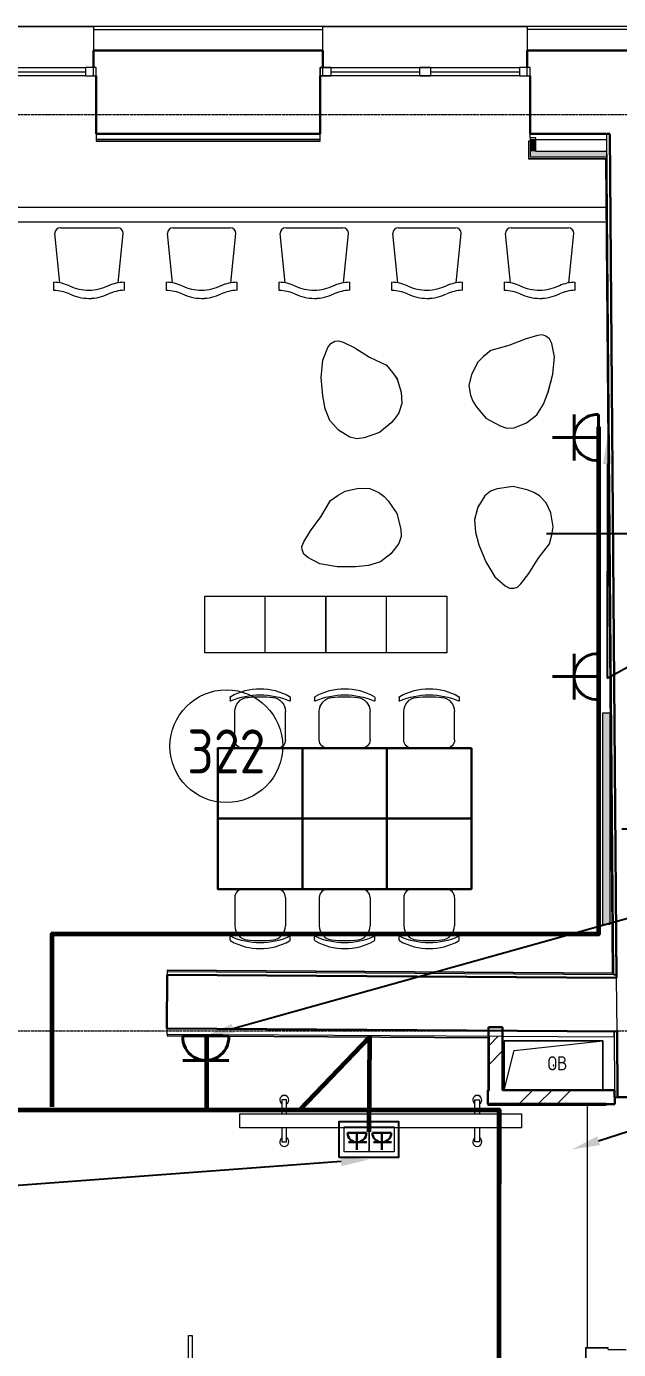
# Model space of a CAD drawing. Header units: millimetres. Extents: x -32 to 417638015, y -35 to 175284279.
# Drawn here: x 1087516 to 1091719, y 86053 to 95438 of the extents above; entities that cross this region are included whole.
import ezdxf
from ezdxf import colors
from ezdxf.entities.mleader import LeaderData, LeaderLine
from ezdxf.math import Vec2, Vec3

# ---------------------------------------------------------------- set-up
doc = ezdxf.new("R2010")
doc.units = ezdxf.units.MM
doc.linetypes.add('ADSK_Линия сетки', pattern=[25, 20, -2.5, 0, -2.5])
for name, color, linetype, lineweight in [('_ Окна', 7, 'Continuous', 9), ('_ЭМ_В полу', 26, 'Кабель в трубе', 60), ('_ЭМ_гофра', 5, 'Continuous', 60), ('_ЭМ_ТХобщее_слой', 7, 'Continuous', 30), ('Аннотация', 7, 'Continuous', 18), ('Обобщенные модели', 7, 'Continuous', 18), ('Окна', 7, 'Continuous', 9), ('Оси', 253, 'Continuous', 9), ('Перекрытие', 7, 'Continuous', 18), ('Стены внутренние', 7, 'Continuous', 18), ('Стены наружные', 7, 'Continuous', 18), ('Стены несущие', 7, 'Continuous', 30), ('Стены отделка', 7, 'Continuous', 30), ('Стены штриховка', 7, 'Continuous', 9), ('ТХ', 5, 'Continuous', 0), ('ШТРИХОВКА', 252, 'Continuous', 15), ('Электро', 250, 'Continuous', 25), ('ЭМ', 5, 'Continuous', 40), ('ЭОМ_Кабель для СУП', 150, 'Continuous', 9)]:
    doc.layers.add(name, color=color, linetype=linetype, lineweight=lineweight)
for name, color, linetype in [('_ЭМ_Надписи', 7, 'Continuous'), ('ВНУТРЯНКА', 1, 'Continuous'), ('ЭОМ_Лотки рабочие', 5, 'Continuous')]:
    doc.layers.add(name, color=color, linetype=linetype)
doc.layers.add('PDF _ЭОМ _розетки', color=7, linetype='Continuous', true_color=0xeb0000)
doc.layers.add('Линии', color=7, linetype='Continuous', lineweight=9, true_color=0x00a600)
doc.styles.add('GOST Common', font='GOST_Common.ttf', dxfattribs={"width": 0.9, "height": 350})
doc.styles.add('GOST Common_4', font='GOST_Common.ttf', dxfattribs={"width": 0.9, "height": 200})
doc.styles.add('ЭОМ', font='isocpeur.ttf', dxfattribs={"width": 0.85, "height": 250})
doc.linetypes.add('Кабель в трубе', pattern='A,8,[133,ltypeshp.shx,S=1,R=0,X=10,Y=1.3],-3,[130,ltypeshp.shx,S=1.5,R=-45,X=-1.5,Y=0],8', length=19)
pattern_1 = [(45, (507.34, 158.9), (-381.661, 381.661), []), (45, (642.3, 158.9), (0, 763.3218), []), (45, (372.4, 158.9), (0, 763.3218), [])]

# ---------------------------------------------------------------- blocks, each defined once
blk = doc.blocks.new('Стул ученич штабелир №5-7')
at = {"color": 0, "linetype": 'ByBlock', "lineweight": -2}
for p, q in [((-120.1, 0), (120.1, 0)), ((-120.1, 0), (120.1, 0)), ((-179.9, -60), (-179.9, -260.3)), ((-179.9, -60), (-179.9, -260.3)), ((180.1, -60), (180.1, -260.3)), ((180.1, -60), (180.1, -260.3)), ((-213.4, -359), (-213.4, -337.3)), ((-213.4, -359), (-213.4, -337.3)), ((213.6, -359), (213.6, -337.3)), ((213.6, -359), (213.6, -337.3))]:
    blk.add_line(p, q, dxfattribs=at)
for centre, radius, start, end in [((-119.9, -60), 60, 90, 180), ((-119.9, -60), 60, 90, 180), ((120.1, -60), 60, 0, 90), ((120.1, -60), 60, 0, 90), ((-79.9, -260.3), 100, 180, 264.25844), ((-79.9, -260.3), 100, 180, 264.25844), ((80.1, -260.3), 100, 275.74156, 0), ((80.1, -260.3), 100, 275.74156, 0), ((-210.4, -337.3), 3, 63.89783, 180), ((-210.4, -337.3), 3, 63.89783, 180), ((-203.4, -359), 10, 180, 238.06825), ((-203.4, -359), 10, 180, 238.06825), ((0.1, 142.3), 520.8, 246.31951, 293.68049), ((0.1, 142.3), 520.8, 246.31951, 293.68049), ((0.1, 9), 430.5, 240.99166, 299.00834), ((0.1, 9), 430.5, 240.99166, 299.00834), ((0.1, 435.5), 800.4, 263.24698, 276.75302), ((0.1, 435.5), 800.4, 263.24698, 276.75302), ((203.6, -359), 10, 301.93175, 0), ((203.6, -359), 10, 301.93175, 0), ((210.6, -337.3), 3, 0, 116.10217), ((210.6, -337.3), 3, 0, 116.10217)]:
    blk.add_arc(centre, radius, start, end, dxfattribs=at)
blk = doc.blocks.new('ТХ 3 этаж')
at = {"layer": 'ТХ', "lineweight": 0}
h = blk.add_hatch(color=8, dxfattribs=at)
h.dxf.hatch_style = 1
h.paths.add_polyline_path([(62287.9, 38841.2), (62337.9, 38841.2), (62337.9, 37341.2), (62287.9, 37341.2)])
at = {"color": 8}
for points in [[(60154.7, 38590.9), (59554.7, 38590.9), (59554.7, 38090.9), (60154.7, 38090.9)], [(60754.7, 38590.9), (60154.7, 38590.9), (60154.7, 38090.9), (60754.7, 38090.9)], [(61354.7, 38590.9), (60754.7, 38590.9), (60754.7, 38090.9), (61354.7, 38090.9)], [(60154.7, 37590.9), (59554.7, 37590.9), (59554.7, 38090.9), (60154.7, 38090.9)], [(60754.7, 37590.9), (60154.7, 37590.9), (60154.7, 38090.9), (60754.7, 38090.9)], [(61354.7, 37590.9), (60754.7, 37590.9), (60754.7, 38090.9), (61354.7, 38090.9)]]:
    blk.add_lwpolyline(points, close=True, dxfattribs=at)
at = {"layer": 'ТХ', "color": 8}
for p, q in [((62309.7, 42322.2), (57010.7, 42322.2)), ((58432.6, 41891.3), (58397.1, 42242.6)), ((58436.6, 42282.2), (58842.7, 42282.2)), ((58846.7, 41891.3), (58882.3, 42242.6)), ((59232.6, 41891.3), (59197.1, 42242.6)), ((59236.6, 42282.2), (59642.7, 42282.2)), ((59646.7, 41891.3), (59682.3, 42242.6)), ((60032.6, 41891.3), (59997.1, 42242.6)), ((60036.6, 42282.2), (60442.7, 42282.2)), ((60446.7, 41891.3), (60482.3, 42242.6)), ((60832.6, 41891.3), (60797.1, 42242.6)), ((60836.6, 42282.2), (61242.7, 42282.2)), ((61246.7, 41891.3), (61282.3, 42242.6)), ((61632.6, 41891.3), (61597.1, 42242.6)), ((61636.6, 42282.2), (62042.7, 42282.2)), ((62046.7, 41891.3), (62082.3, 42242.6)), ((58390.2, 41837.7), (58390.2, 41895.3)), ((58889.4, 41895.8), (58889.4, 41838)), ((59190.2, 41837.7), (59190.2, 41895.3)), ((59689.4, 41895.8), (59689.4, 41838)), ((59990.2, 41837.7), (59990.2, 41895.3)), ((60489.4, 41895.8), (60489.4, 41838)), ((60790.2, 41837.7), (60790.2, 41895.3)), ((61289.4, 41895.8), (61289.4, 41838)), ((61590.2, 41837.7), (61590.2, 41895.3)), ((62089.4, 41895.8), (62089.4, 41838)), ((59891, 39268.1), (59891, 39668.1)), ((60751, 39268.1), (60751, 39668.1))]:
    blk.add_line(p, q, dxfattribs=at)
at = {"layer": 'ТХ', "color": 8, "lineweight": 0}
for points in [[(61899.4, 41117.3), (61933.3, 41243.7), (61944.6, 41366.8), (61925.1, 41462.3), (61908.8, 41494.7), (61882.9, 41514.1), (61858.6, 41522.2), (61824.6, 41517.3), (61735.5, 41493), (61620.6, 41447.5), (61492.7, 41411.8), (61440.9, 41369.6), (61400.4, 41329.1), (61355.1, 41241.6), (61337.4, 41163.9), (61347.1, 41095.9), (61365, 41052.1), (61387.7, 41014.9), (61457.4, 40932.4), (61557.8, 40877.4), (61606.4, 40861.2), (61658.3, 40862.9), (61745.7, 40898.6), (61818.5, 40955.3), (61865.5, 41031.5)], [(60299, 41089.3), (60288, 41219.7), (60298.7, 41342.8), (60334.8, 41433.4), (60356.5, 41462.4), (60385.4, 41477), (60410.8, 41480.6), (60443.4, 41469.8), (60526.7, 41430.1), (60631.8, 41365), (60751.4, 41307.2), (60794.9, 41256.6), (60827.6, 41209.5), (60856.7, 41115.4), (60860.4, 41035.8), (60838.8, 40970.5), (60813.5, 40930.7), (60784.6, 40898), (60701.4, 40829.1), (60592.8, 40792.7), (60542.1, 40785.4), (60491.3, 40796.2), (60411.6, 40846.8), (60349.9, 40915.6), (60317.2, 40998.8)], [(60531.9, 39877.3), (60401.1, 39877.6), (60279.3, 39898.8), (60192.2, 39942.6), (60165.1, 39966.7), (60153.2, 39996.8), (60151.7, 40022.3), (60165.3, 40053.9), (60212, 40133.5), (60285.9, 40232.6), (60353.8, 40346.8), (60408, 40385.8), (60457.6, 40414.3), (60553.9, 40435.2), (60633.6, 40432.1), (60696.7, 40404.9), (60734.3, 40376.3), (60764.3, 40344.6), (60825.8, 40255.8), (60852.7, 40144.5), (60855.6, 40093.3), (60840.5, 40043.7), (60783.2, 39968.6), (60709.4, 39913.1), (60623.7, 39887.7)], [(61407.6, 40033.5), (61455.9, 39911.9), (61520.5, 39806.5), (61593.2, 39741.6), (61625.6, 39725.3), (61657.9, 39725.2), (61682.3, 39733.3), (61706.6, 39757.5), (61763.4, 39830.3), (61828.5, 39935.4), (61909.7, 40040.5), (61926, 40105.3), (61934.2, 40161.9), (61918.2, 40259.2), (61886, 40332.1), (61837.5, 40380.8), (61797.1, 40405.2), (61756.6, 40421.5), (61651.4, 40446), (61538, 40430), (61489.4, 40414), (61448.8, 40381.7), (61400.1, 40300.8), (61375.6, 40211.7), (61383.5, 40122.7)]]:
    blk.add_lwpolyline(points, close=True, dxfattribs=at)
at = {"layer": 'ТХ', "color": 8}
for points in [[(60321, 39268.1), (59461, 39268.1), (59461, 39668.1), (60321, 39668.1)], [(61181, 39268.1), (60321, 39268.1), (60321, 39668.1), (61181, 39668.1)], [(61711.3, 35897.1), (59711.3, 35897.1), (59711.3, 35997.1), (61711.3, 35997.1)], [(59372.2, 34424.9), (59372.2, 33624.9), (59347.2, 33624.9), (59347.2, 34424.9)]]:
    blk.add_lwpolyline(points, close=True, dxfattribs=at)
at = {"layer": 'ТХ', "color": 8, "lineweight": 0}
blk.add_lwpolyline([(62287.9, 38841.2), (62337.9, 38841.2), (62337.9, 37341.2), (62287.9, 37341.2), (62287.9, 38841.2)], dxfattribs=at)
at = {"layer": 'ТХ', "color": 8, "linetype": 'Continuous', "lineweight": 5, "ltscale": 100}
for points in [[(60042.8, 35997.1), (60042.8, 36095.7), (60009.9, 36095.7), (60009.9, 35997.1)], [(61379.8, 35997.1), (61379.8, 36095.7), (61412.6, 36095.7), (61412.6, 35997.1)], [(60009.9, 35897.1), (60009.9, 35798.5), (60042.8, 35798.5), (60042.8, 35897.1)], [(61412.6, 35897.1), (61412.6, 35798.5), (61379.8, 35798.5), (61379.8, 35897.1)]]:
    blk.add_lwpolyline(points, dxfattribs=at)
at = {"layer": 'ТХ', "color": 8}
for centre, radius, start, end in [((58436.6, 42242.6), 39.6, 90, 180), ((58842.7, 42242.6), 39.6, 0, 90), ((59236.6, 42242.6), 39.6, 90, 180), ((59642.7, 42242.6), 39.6, 0, 90), ((60036.6, 42242.6), 39.6, 90, 180), ((60442.7, 42242.6), 39.6, 0, 90), ((60836.6, 42242.6), 39.6, 90, 180), ((61242.7, 42242.6), 39.6, 0, 90), ((61636.6, 42242.6), 39.6, 90, 180), ((62042.7, 42242.6), 39.6, 0, 90), ((58378.9, 41580), 315.5, 67.30393, 87.96026), ((58639.9, 42161.2), 321.8, 244.36129, 269.95428), ((58633.8, 42179.3), 340, 270.98928, 295.27184), ((58900.6, 41580.5), 315.5, 92.03974, 112.69607), ((59178.9, 41580), 315.5, 67.30393, 87.96026), ((59439.9, 42161.2), 321.8, 244.36129, 269.95428), ((59433.8, 42179.3), 340, 270.98928, 295.27184), ((59700.6, 41580.5), 315.5, 92.03974, 112.69607), ((59978.9, 41580), 315.5, 67.30393, 87.96026), ((60239.9, 42161.2), 321.8, 244.36129, 269.95428), ((60233.8, 42179.3), 340, 270.98928, 295.27184), ((60500.6, 41580.5), 315.5, 92.03974, 112.69607), ((60778.9, 41580), 315.5, 67.30393, 87.96026), ((61039.9, 42161.2), 321.8, 244.36129, 269.95428), ((61033.8, 42179.3), 340, 270.98928, 295.27184), ((61300.6, 41580.5), 315.5, 92.03974, 112.69607), ((61578.9, 41580), 315.5, 67.30393, 87.96026), ((61839.9, 42161.2), 321.8, 244.36129, 269.95428), ((61833.8, 42179.3), 340, 270.98928, 295.27184), ((62100.6, 41580.5), 315.5, 92.03974, 112.69607), ((58381.1, 41534), 303.4, 66.75305, 88.2859), ((58639.8, 42103.1), 321.8, 244.36129, 269.95428), ((58639.3, 42104.2), 323, 270.04506, 295.59188), ((58902.2, 41537.9), 301.4, 92.3795, 114.13839), ((59181.1, 41534), 303.4, 66.75305, 88.2859), ((59439.8, 42103.1), 321.8, 244.36129, 269.95428), ((59439.3, 42104.2), 323, 270.04506, 295.59188), ((59702.2, 41537.9), 301.4, 92.3795, 114.13839), ((59981.1, 41534), 303.4, 66.75305, 88.2859), ((60239.8, 42103.1), 321.8, 244.36129, 269.95428), ((60239.3, 42104.2), 323, 270.04506, 295.59188), ((60502.2, 41537.9), 301.4, 92.3795, 114.13839), ((60781.1, 41534), 303.4, 66.75305, 88.2859), ((61039.8, 42103.1), 321.8, 244.36129, 269.95428), ((61039.3, 42104.2), 323, 270.04506, 295.59188), ((61302.2, 41537.9), 301.4, 92.3795, 114.13839), ((61581.1, 41534), 303.4, 66.75305, 88.2859), ((61839.8, 42103.1), 321.8, 244.36129, 269.95428), ((61839.3, 42104.2), 323, 270.04506, 295.59188), ((62102.2, 41537.9), 301.4, 92.3795, 114.13839), ((60026.3, 36095.7), 32, 300.96376, 239.03624), ((61396.2, 36095.7), 32, 300.96376, 239.03624), ((60026.3, 35798.5), 32, 120.96376, 59.03624), ((61396.2, 35798.5), 32, 120.96376, 59.03624)]:
    blk.add_arc(centre, radius, start, end, dxfattribs=at)
at = {"layer": 'ТХ', "color": 8, "lineweight": 0, "xscale": -1, "rotation": 180}
for p in [(59854.7, 38590.9), (60454.7, 38590.9), (61054.7, 38590.9)]:
    blk.add_blockref('Стул ученич штабелир №5-7', p, dxfattribs=at)
at = {"layer": 'ТХ', "color": 8, "lineweight": 0}
for p in [(59854.7, 37590.9), (60454.7, 37590.9), (61054.7, 37590.9)]:
    blk.add_blockref('Стул ученич штабелир №5-7', p, dxfattribs=at)
blk = doc.blocks.new('План 3 этажа')
at = {"layer": 'Стены внутренние'}
for points in [[(54760.081, 42942.707), (54800.081, 42942.707), (54800.081, 43027.707), (54761.081, 43027.707), (54760.081, 43015.707)], [(54760.081, 42902.707), (55305.648, 42902.707), (55305.515, 42942.707), (54760.081, 42942.707)]]:
    blk.add_hatch(color=8, dxfattribs=at).paths.add_polyline_path(points)
at = {"layer": 'Стены внутренние', "lineweight": 9}
h = blk.add_hatch(dxfattribs=at)
h.set_pattern_fill('FP_1', color=8, style=0, pattern_type=2)
h.set_pattern_definition(pattern_1)
h.paths.add_polyline_path([(54489.608, 36283.902), (54565.237, 36283.902), (54565.237, 36665.956), (54465.237, 36666.58), (54466.18, 36660.701), (54471.237, 36283.902)])
h = blk.add_hatch(dxfattribs=at)
h.set_pattern_fill('FP_1', color=8, style=0, pattern_type=2)
h.set_pattern_definition(pattern_1)
h.paths.add_polyline_path([(55178.919, 36183.902), (55361.444, 36183.902), (55360.635, 36283.902), (54459.237, 36283.902), (54459.237, 36183.902), (55165.237, 36183.902)])
at = {"layer": '_ Окна', "color": 8}
for p, q in [((50973.081, 43507.707), (51604.081, 43507.707)), ((51660.081, 43477.707), (51660.081, 43537.707)), ((53290.081, 43477.707), (53290.081, 43537.707)), ((53346.081, 43507.707), (53977.081, 43507.707)), ((54053.081, 43507.707), (54684.081, 43507.707)), ((54740.081, 43477.707), (54740.081, 43537.707))]:
    blk.add_line(p, q, dxfattribs=at)
at = {"layer": '_ Окна', "color": 8, "lineweight": 18}
for p, q in [((51604.081, 43537.707), (51604.081, 43477.707)), ((51680.081, 43537.707), (51604.081, 43537.707)), ((51604.081, 43477.707), (51680.081, 43477.707)), ((51680.081, 43477.707), (51680.081, 43537.707)), ((53270.081, 43477.707), (53270.081, 43537.707)), ((53270.081, 43537.707), (53346.081, 43537.707)), ((53346.081, 43477.707), (53270.081, 43477.707)), ((53346.081, 43537.707), (53346.081, 43477.707)), ((53977.081, 43477.707), (53977.081, 43537.707)), ((53977.081, 43537.707), (54053.081, 43537.707)), ((54053.081, 43477.707), (53977.081, 43477.707)), ((54053.081, 43537.707), (54053.081, 43477.707)), ((54684.081, 43537.707), (54684.081, 43477.707)), ((54760.081, 43537.707), (54684.081, 43537.707)), ((54684.081, 43477.707), (54760.081, 43477.707)), ((54760.081, 43477.707), (54760.081, 43537.707))]:
    blk.add_line(p, q, dxfattribs=at)
at = {"layer": 'Линии', "color": 8}
blk.add_circle((52603.883, 38723.211), 400, dxfattribs=at)
at = {"layer": 'Обобщенные модели', "color": 8}
for p, q in [((54576.908, 36283.902), (54576.908, 36633.902)), ((54576.908, 36633.902), (55276.908, 36633.902)), ((55276.908, 36633.902), (54576.908, 36633.902)), ((54576.908, 36633.902), (54576.908, 36283.902)), ((54646.908, 36563.902), (55276.908, 36633.902)), ((55276.908, 36633.902), (55276.908, 36283.902)), ((55276.908, 36283.902), (55276.908, 36633.902)), ((54576.908, 36283.902), (54646.908, 36563.902))]:
    blk.add_line(p, q, dxfattribs=at)
for start, end in [(0, 180), (180, 0), (60, 165), (195, 270), (300, 0)]:
    blk.add_arc((54926.908, 36458.902), 2.5, start, end, dxfattribs=at)
at = {"layer": 'Окна', "color": 8}
for p, q in [((50973.081, 43537.707), (51604.081, 43537.707)), ((51604.081, 43477.707), (50973.081, 43477.707)), ((51680.081, 43537.707), (51604.081, 43537.707)), ((51604.081, 43477.707), (51680.081, 43477.707)), ((51680.081, 43477.707), (51680.081, 43537.707)), ((53270.081, 43537.707), (53270.081, 43477.707)), ((53346.081, 43537.707), (53270.081, 43537.707)), ((53270.081, 43477.707), (53346.081, 43477.707)), ((53346.081, 43537.707), (53977.081, 43537.707)), ((53977.081, 43477.707), (53346.081, 43477.707)), ((54053.081, 43537.707), (53977.081, 43537.707)), ((53977.081, 43477.707), (54053.081, 43477.707)), ((54053.081, 43537.707), (54684.081, 43537.707)), ((54684.081, 43477.707), (54053.081, 43477.707)), ((54760.081, 43537.707), (54684.081, 43537.707)), ((54684.081, 43477.707), (54760.081, 43477.707)), ((54760.081, 43477.707), (54760.081, 43537.707))]:
    blk.add_line(p, q, dxfattribs=at)
at = {"layer": 'Оси', "color": 8, "linetype": 'ADSK_Линия сетки'}
for p, q in [((-10051.774, 43203.902), (56512.196, 43203.902)), ((-10051.774, 36703.902), (56512.196, 36703.902))]:
    blk.add_line(p, q, dxfattribs=at)
at = {"layer": 'Перекрытие', "color": 8}
for p, q in [((54760.081, 43037.707), (54760.081, 43067.707)), ((49999.64, 42547.707), (55298.094, 42547.707)), ((55710.372, 36228.696), (55361.082, 36228.696)), ((55165.237, 36177.902), (55165.237, 34455.144)), ((55315.514, 34443.937), (55443.157, 34443.937))]:
    blk.add_line(p, q, dxfattribs=at)
at = {"layer": 'Стены наружные', "color": 8}
for p, q in [((50210.922, 43828.707), (51660.924, 43828.707)), ((51660.924, 43828.707), (51660.924, 43827.707)), ((53290.009, 43828.707), (53290.009, 43827.707)), ((53290.009, 43828.707), (54739.605, 43828.707)), ((54739.605, 43828.707), (54739.605, 43827.707)), ((51660.081, 43827.707), (50210.081, 43827.707)), ((54740.081, 43827.707), (53290.081, 43827.707))]:
    blk.add_line(p, q, dxfattribs=at)
at = {"layer": 'Стены несущие', "color": 8}
for p, q in [((51660.081, 43657.707), (53290.081, 43657.707)), ((51660.081, 43657.707), (51660.081, 43537.707)), ((53290.081, 43537.707), (53290.081, 43657.707)), ((55831.015, 43657.707), (54740.081, 43657.707)), ((54740.081, 43657.707), (54740.081, 43537.707)), ((51680.081, 43477.707), (51680.081, 43067.707)), ((53270.081, 43067.707), (53270.081, 43477.707)), ((54760.081, 43477.707), (54760.081, 43067.707)), ((53270.081, 43067.707), (51680.081, 43067.707)), ((55325.77, 43067.707), (54760.081, 43067.707)), ((55325.77, 43067.707), (55374.192, 37080.596)), ((52183.908, 37101.771), (52181.385, 36721.78)), ((55374.192, 37080.596), (52183.908, 37101.771)), ((52181.385, 36721.78), (55377.266, 36700.567)), ((54465.237, 36730.957), (54465.237, 36283.902)), ((54565.237, 36730.957), (54465.237, 36730.957)), ((54565.237, 36283.902), (54565.237, 36730.957)), ((55377.266, 36700.567), (55381.044, 36233.493)), ((54459.237, 36283.902), (54471.237, 36283.902)), ((54459.237, 36283.902), (54459.237, 36183.902)), ((55360.635, 36283.902), (54565.237, 36283.902)), ((55361.444, 36183.902), (55360.635, 36283.902)), ((55381.044, 36233.493), (55711.033, 36236.162)), ((54459.237, 36183.902), (55361.444, 36183.902))]:
    blk.add_line(p, q, dxfattribs=at)
at = {"layer": 'Стены отделка', "color": 8, "lineweight": 9}
for p, q in [((53290.081, 43827.707), (51660.081, 43827.707)), ((51660.081, 43827.707), (51660.081, 43657.707)), ((51660.081, 43807.707), (51691.081, 43807.707)), ((53290.081, 43657.707), (53290.081, 43827.707)), ((55999.646, 43827.707), (54740.081, 43827.707)), ((54740.081, 43827.707), (54740.081, 43657.707)), ((54740.081, 43807.707), (54741.081, 43807.707)), ((51660.081, 43657.707), (51660.081, 43657.707)), ((51680.081, 43067.707), (51680.081, 43015.707)), ((51711.081, 43027.707), (51680.081, 43027.707)), ((51680.081, 43015.707), (53270.081, 43015.707)), ((53270.081, 43015.707), (53270.081, 43067.707)), ((54760.081, 43015.707), (54748.081, 43015.707)), ((54748.081, 43015.707), (54748.081, 42892.707)), ((54760.081, 43037.707), (54760.081, 42902.707)), ((54800.081, 43037.707), (54760.081, 43037.707)), ((54760.081, 43027.707), (55305.515, 43027.707)), ((54800.081, 42942.707), (54800.081, 43037.707)), ((55305.515, 43027.707), (55305.515, 43067.707)), ((55325.77, 43067.707), (55305.771, 43067.545)), ((55354.029, 37100.73), (55305.771, 43067.545)), ((55374.024, 37101.477), (55325.77, 43067.707)), ((54750.081, 42890.707), (55295.201, 42890.707)), ((55307.104, 42902.707), (54760.081, 42902.707)), ((55305.648, 42942.707), (54800.081, 42942.707)), ((55295.201, 42890.707), (55341.931, 37112.811)), ((55305.648, 42902.707), (55305.648, 42942.707)), ((52184.12, 37133.771), (52183.908, 37101.771)), ((52183.908, 37101.771), (55374.192, 37080.596)), ((55341.931, 37112.811), (52184.12, 37133.771)), ((55354.024, 37101.315), (55374.024, 37101.477)), ((55374.325, 37100.595), (55354.029, 37100.73)), ((55374.192, 37080.596), (55374.325, 37100.595)), ((52182.544, 36721.772), (52182.279, 36681.773)), ((55357.295, 36700.7), (52182.544, 36721.772)), ((55357.029, 36660.701), (55357.295, 36700.7)), ((55377.266, 36700.567), (55357.267, 36700.405)), ((55357.267, 36700.405), (55360.635, 36283.902)), ((52182.279, 36681.773), (55357.029, 36660.701)), ((52182.824, 36681.769), (52182.745, 36669.77)), ((52182.745, 36669.77), (54459.237, 36654.659)), ((54459.237, 36654.659), (54459.237, 36283.902)), ((54471.237, 36283.902), (54471.237, 36666.58)), ((55361.044, 36233.331), (55381.044, 36233.493)), ((54459.237, 36183.902), (54459.237, 36179.902)), ((54461.237, 36177.902), (55301.491, 36177.902)), ((55301.394, 36189.902), (54471.237, 36189.902)), ((54471.237, 36189.902), (54471.237, 36183.902)), ((55301.491, 36177.902), (55301.394, 36189.902)), ((55153.237, 34453.144), (55153.237, 31938.096)), ((55315.424, 34455.144), (55155.237, 34455.144)), ((55315.521, 34443.144), (55315.424, 34455.144))]:
    blk.add_line(p, q, dxfattribs=at)
at = {"layer": 'Стены штриховка', "color": 8}
for p, q in [((51691.081, 43807.707), (53290.081, 43807.707)), ((55999.808, 43807.707), (54741.081, 43807.707)), ((51680.081, 43017.707), (53270.081, 43017.707)), ((53270.081, 43027.707), (51711.081, 43027.707)), ((54750.081, 43015.707), (54750.081, 42890.707)), ((54748.081, 42892.707), (55297.185, 42892.707)), ((54748.081, 42892.707), (54748.081, 42890.707)), ((54748.081, 42890.707), (54750.081, 42890.707)), ((55297.185, 42892.707), (55343.947, 37110.797)), ((55354.029, 37100.73), (52184.04, 37121.771)), ((55343.947, 37110.797), (52184.107, 37131.771)), ((55377.266, 36700.567), (55374.192, 37080.596)), ((52182.758, 36671.77), (54461.237, 36656.646)), ((54461.237, 36656.646), (54461.237, 36283.902)), ((54459.237, 36179.902), (55301.474, 36179.902)), ((54459.237, 36179.902), (54459.237, 36177.902)), ((54459.237, 36177.902), (54461.237, 36177.902)), ((54461.237, 36183.902), (54461.237, 36177.902)), ((55155.237, 34455.144), (55153.237, 34455.144)), ((55153.237, 34455.144), (55153.237, 34453.144)), ((55315.44, 34453.144), (55153.237, 34453.144)), ((55155.237, 34455.144), (55155.237, 31936.096))]:
    blk.add_line(p, q, dxfattribs=at)
at = {"layer": 'ЭОМ_Лотки рабочие'}
blk.add_blockref('ТХ 3 этаж', (-7010.895, 118.542), dxfattribs=at)
at = {"layer": 'Аннотация', "color": 8, "lineweight": 9, "line_spacing_factor": 1.022766}
for s, insert, char_height, width, attachment_point, style in [('322', (52603.883, 38686.262), 312.5, 520.21112, 5, 'GOST Common'), ('\\pxt3.6,7.2,10.8,14.4,18,21.6,25.2,28.8,32.4,36,39.6,43.2,46.8,50.4,54,57.6,61.2,64.8,68.4,72,75.6,79.2,82.8,86.4,90,93.6,97.2,100.8,104.4,108,111.6,115.2;{ОВ}', (54884.823, 36524.183), 100, 156.348, 1, 'GOST Common_4')]:
    blk.add_mtext(s, dxfattribs=dict(at, insert=insert, char_height=char_height, width=width, attachment_point=attachment_point, style=style))
blk = doc.blocks.new('_ЭМ_ТХ2_3 этаж_нов')
at = {"layer": 'ТХ', "lineweight": 0}
h = blk.add_hatch(color=8, dxfattribs=at)
h.dxf.hatch_style = 1
h.paths.add_polyline_path([(61270.1, 38805.8), (61320.1, 38805.8), (61320.1, 37305.8), (61270.1, 37305.8)])
at = {"color": 8}
for points in [[(59136.9, 38555.5), (58536.9, 38555.5), (58536.9, 38055.5), (59136.9, 38055.5)], [(59736.9, 38555.5), (59136.9, 38555.5), (59136.9, 38055.5), (59736.9, 38055.5)], [(60336.9, 38555.5), (59736.9, 38555.5), (59736.9, 38055.5), (60336.9, 38055.5)], [(59136.9, 37555.5), (58536.9, 37555.5), (58536.9, 38055.5), (59136.9, 38055.5)], [(59736.9, 37555.5), (59136.9, 37555.5), (59136.9, 38055.5), (59736.9, 38055.5)], [(60336.9, 37555.5), (59736.9, 37555.5), (59736.9, 38055.5), (60336.9, 38055.5)]]:
    blk.add_lwpolyline(points, close=True, dxfattribs=at)
at = {"layer": 'ТХ', "color": 8}
for p, q in [((61291.9, 42286.8), (55992.9, 42286.8)), ((57418.8, 42246.8), (57824.9, 42246.8)), ((58218.8, 42246.8), (58624.9, 42246.8)), ((59018.8, 42246.8), (59424.9, 42246.8)), ((59818.8, 42246.8), (60224.9, 42246.8)), ((60618.8, 42246.8), (61024.9, 42246.8)), ((57414.8, 41856), (57379.3, 42207.2)), ((57828.9, 41856), (57864.5, 42207.2)), ((58214.8, 41856), (58179.3, 42207.2)), ((58628.9, 41856), (58664.5, 42207.2)), ((59014.8, 41856), (58979.3, 42207.2)), ((59428.9, 41856), (59464.5, 42207.2)), ((59814.8, 41856), (59779.3, 42207.2)), ((60228.9, 41856), (60264.5, 42207.2)), ((60614.8, 41856), (60579.3, 42207.2)), ((61028.9, 41856), (61064.5, 42207.2)), ((57372.4, 41802.4), (57372.4, 41859.9)), ((57871.6, 41860.4), (57871.6, 41802.7)), ((58172.4, 41802.4), (58172.4, 41859.9)), ((58671.6, 41860.4), (58671.6, 41802.7)), ((58972.4, 41802.4), (58972.4, 41859.9)), ((59471.6, 41860.4), (59471.6, 41802.7)), ((59772.4, 41802.4), (59772.4, 41859.9)), ((60271.6, 41860.4), (60271.6, 41802.7)), ((60572.4, 41802.4), (60572.4, 41859.9)), ((61071.6, 41860.4), (61071.6, 41802.7)), ((58873.2, 39232.7), (58873.2, 39632.7)), ((59733.2, 39232.7), (59733.2, 39632.7))]:
    blk.add_line(p, q, dxfattribs=at)
at = {"layer": 'ТХ', "color": 8, "lineweight": 0}
for points in [[(60881.6, 41082), (60915.5, 41208.3), (60926.8, 41331.4), (60907.3, 41427), (60891, 41459.4), (60865.1, 41478.8), (60840.8, 41486.8), (60806.8, 41482), (60717.7, 41457.6), (60602.8, 41412.2), (60474.9, 41376.4), (60423.1, 41334.3), (60382.6, 41293.8), (60337.3, 41206.3), (60319.6, 41128.5), (60329.3, 41060.5), (60347.2, 41016.8), (60369.9, 40979.5), (60439.6, 40897), (60540, 40842), (60588.6, 40825.8), (60640.5, 40827.5), (60727.9, 40863.2), (60800.7, 40919.9), (60847.7, 40996.1)], [(59281.2, 41054), (59270.2, 41184.3), (59280.9, 41307.5), (59317, 41398.1), (59338.6, 41427.1), (59367.6, 41441.6), (59392.9, 41445.2), (59425.6, 41434.4), (59508.9, 41394.7), (59614, 41329.7), (59733.6, 41271.9), (59777.1, 41221.2), (59809.8, 41174.2), (59838.9, 41080.1), (59842.6, 41000.4), (59821, 40935.2), (59795.7, 40895.3), (59766.8, 40862.7), (59683.5, 40793.7), (59574.9, 40757.4), (59524.3, 40750.1), (59473.5, 40760.9), (59393.8, 40811.5), (59332.1, 40880.2), (59299.4, 40963.4)], [(59514.1, 39842), (59383.3, 39842.2), (59261.5, 39863.4), (59174.4, 39907.2), (59147.3, 39931.3), (59135.4, 39961.4), (59133.9, 39987), (59147.5, 40018.5), (59194.2, 40098.2), (59268.1, 40197.3), (59336, 40311.5), (59390.2, 40350.5), (59439.8, 40378.9), (59536.1, 40399.8), (59615.8, 40396.7), (59678.9, 40369.5), (59716.5, 40340.9), (59746.5, 40309.3), (59808, 40220.4), (59834.9, 40109.1), (59837.8, 40058), (59822.7, 40008.4), (59765.4, 39933.3), (59691.6, 39877.8), (59605.9, 39852.3)], [(60389.8, 39998.2), (60438.1, 39876.6), (60502.6, 39771.2), (60575.4, 39706.2), (60607.7, 39690), (60640.1, 39689.9), (60664.5, 39697.9), (60688.8, 39722.2), (60745.6, 39794.9), (60810.7, 39900.1), (60891.9, 40005.2), (60908.2, 40069.9), (60916.4, 40126.6), (60900.4, 40223.8), (60868.2, 40296.8), (60819.7, 40345.4), (60779.3, 40369.8), (60738.8, 40386.1), (60633.6, 40410.6), (60520.2, 40394.7), (60471.6, 40378.6), (60431, 40346.3), (60382.2, 40265.4), (60357.8, 40176.4), (60365.7, 40087.3)]]:
    blk.add_lwpolyline(points, close=True, dxfattribs=at)
at = {"layer": 'ТХ', "color": 8}
for points in [[(59303.2, 39232.7), (58443.2, 39232.7), (58443.2, 39632.7), (59303.2, 39632.7)], [(60163.2, 39232.7), (59303.2, 39232.7), (59303.2, 39632.7), (60163.2, 39632.7)], [(60693.5, 35861.8), (58693.5, 35861.8), (58693.5, 35961.8), (60693.5, 35961.8)], [(58354.4, 34389.6), (58354.4, 33589.6), (58329.4, 33589.6), (58329.4, 34389.6)]]:
    blk.add_lwpolyline(points, close=True, dxfattribs=at)
at = {"layer": 'ТХ', "color": 8, "lineweight": 0}
blk.add_lwpolyline([(61270.1, 38805.8), (61320.1, 38805.8), (61320.1, 37305.8), (61270.1, 37305.8), (61270.1, 38805.8)], dxfattribs=at)
at = {"layer": 'ТХ', "color": 8, "linetype": 'Continuous', "lineweight": 5, "ltscale": 100}
for points in [[(59025, 35961.8), (59025, 36060.4), (58992.1, 36060.4), (58992.1, 35961.8)], [(60362, 35961.8), (60362, 36060.4), (60394.8, 36060.4), (60394.8, 35961.8)], [(58992.1, 35861.8), (58992.1, 35763.1), (59025, 35763.1), (59025, 35861.8)], [(60394.8, 35861.8), (60394.8, 35763.1), (60362, 35763.1), (60362, 35861.8)]]:
    blk.add_lwpolyline(points, dxfattribs=at)
at = {"layer": 'ТХ', "color": 8}
for centre, radius, start, end in [((57418.8, 42207.2), 39.6, 90, 180), ((57824.9, 42207.2), 39.6, 360, 90), ((58218.8, 42207.2), 39.6, 90, 180), ((58624.9, 42207.2), 39.6, 360, 90), ((59018.8, 42207.2), 39.6, 90, 180), ((59424.9, 42207.2), 39.6, 360, 90), ((59818.8, 42207.2), 39.6, 90, 180), ((60224.9, 42207.2), 39.6, 360, 90), ((60618.8, 42207.2), 39.6, 90, 180), ((61024.9, 42207.2), 39.6, 360, 90), ((57361.1, 41544.6), 315.5, 67.30393, 87.96026), ((57882.8, 41545.1), 315.5, 92.03974, 112.69607), ((58161.1, 41544.6), 315.5, 67.30393, 87.96026), ((58682.8, 41545.1), 315.5, 92.03974, 112.69607), ((58961.1, 41544.6), 315.5, 67.30393, 87.96026), ((59482.8, 41545.1), 315.5, 92.03974, 112.69607), ((59761.1, 41544.6), 315.5, 67.30393, 87.96026), ((60282.8, 41545.1), 315.5, 92.03974, 112.69607), ((60561.1, 41544.6), 315.5, 67.30393, 87.96026), ((61082.8, 41545.1), 315.5, 92.03974, 112.69607), ((57363.3, 41498.6), 303.4, 66.75305, 88.2859), ((57622, 42067.7), 321.8, 244.36129, 269.95428), ((57622.1, 42125.8), 321.8, 244.36129, 269.95428), ((57621.5, 42068.9), 323, 270.04506, 295.59188), ((57616, 42143.9), 340, 270.98928, 295.27184), ((57884.4, 41502.6), 301.4, 92.3795, 114.13839), ((58163.3, 41498.6), 303.4, 66.75305, 88.2859), ((58422, 42067.7), 321.8, 244.36129, 269.95428), ((58422.1, 42125.8), 321.8, 244.36129, 269.95428), ((58421.5, 42068.9), 323, 270.04506, 295.59188), ((58416, 42143.9), 340, 270.98928, 295.27184), ((58684.4, 41502.6), 301.4, 92.3795, 114.13839), ((58963.3, 41498.6), 303.4, 66.75305, 88.2859), ((59222, 42067.7), 321.8, 244.36129, 269.95428), ((59222.1, 42125.8), 321.8, 244.36129, 269.95428), ((59221.5, 42068.9), 323, 270.04506, 295.59188), ((59216, 42143.9), 340, 270.98928, 295.27184), ((59484.4, 41502.6), 301.4, 92.3795, 114.13839), ((59763.3, 41498.6), 303.4, 66.75305, 88.2859), ((60022, 42067.7), 321.8, 244.36129, 269.95428), ((60022.1, 42125.8), 321.8, 244.36129, 269.95428), ((60021.5, 42068.9), 323, 270.04506, 295.59188), ((60016, 42143.9), 340, 270.98928, 295.27184), ((60284.4, 41502.6), 301.4, 92.3795, 114.13839), ((60563.3, 41498.6), 303.4, 66.75305, 88.2859), ((60822, 42067.7), 321.8, 244.36129, 269.95428), ((60822.1, 42125.8), 321.8, 244.36129, 269.95428), ((60821.5, 42068.9), 323, 270.04506, 295.59188), ((60816, 42143.9), 340, 270.98928, 295.27184), ((61084.4, 41502.6), 301.4, 92.3795, 114.13839), ((59008.5, 36060.4), 32, 300.96376, 239.03624), ((60378.4, 36060.4), 32, 300.96376, 239.03624), ((59008.5, 35763.1), 32, 120.96376, 59.03624), ((60378.4, 35763.1), 32, 120.96376, 59.03624)]:
    blk.add_arc(centre, radius, start, end, dxfattribs=at)
at = {"layer": 'ТХ', "color": 8, "lineweight": 0, "xscale": -1, "rotation": 180}
for p in [(58836.9, 38555.5), (59436.9, 38555.5), (60036.9, 38555.5)]:
    blk.add_blockref('Стул ученич штабелир №5-7', p, dxfattribs=at)
at = {"layer": 'ТХ', "color": 8, "lineweight": 0}
for p in [(58836.9, 37555.5), (59436.9, 37555.5), (60036.9, 37555.5)]:
    blk.add_blockref('Стул ученич штабелир №5-7', p, dxfattribs=at)
blk = doc.blocks.new('Люк на 2 места')
at = {"layer": 'PDF _ЭОМ _розетки', "color": 3, "linetype": 'Continuous', "lineweight": 25, "transparency": 33554687}
blk.add_lwpolyline([(0, 254.6), (0, 0), (-421.6, 0), (-421.6, 254.6)], close=True, dxfattribs=at)
at = {"layer": 'PDF _ЭОМ _розетки', "color": 7, "linetype": 'Continuous', "lineweight": 20, "transparency": 33554687}
for points in [[(-213.4, 215.1), (-213.4, 37.3), (-391.2, 37.3), (-391.2, 215.1)], [(-35.6, 215.1), (-35.6, 37.3), (-213.4, 37.3), (-213.4, 215.1)]]:
    blk.add_lwpolyline(points, close=True, dxfattribs=at)
at = {"layer": 'ВНУТРЯНКА', "color": 5, "lineweight": 30, "ltscale": 100, "transparency": 33554687}
for p, q in [((-244.3, 147.2), (-372.2, 147.2)), ((-67.6, 147.2), (-195.5, 147.2))]:
    blk.add_line(p, q, dxfattribs=at)
at = {"layer": 'Электро', "color": 5, "lineweight": 30, "transparency": 33554687}
for p, q in [((-303.2, 80), (-303.2, 200.1)), ((-126.5, 80), (-126.5, 200.1)), ((-370.4, 80), (-235.9, 80)), ((-193.7, 80), (-59.2, 80))]:
    blk.add_line(p, q, dxfattribs=at)
at = {"layer": 'Электро', "color": 5, "lineweight": 30, "transparency": 33554687, "extrusion": (0, 0, -1)}
for centre in [(-303.2, 79.9), (-126.5, 79.9)]:
    blk.add_ellipse(centre, major_axis=(-47.6, -47.6), ratio=1, start_param=0.787621, end_param=3.924768, dxfattribs=at)
blk = doc.blocks.new('1м розетка IP20')
at = {"layer": 'ЭМ', "color": 5}
for p, q in [((-10.5, 162.7), (-10.5, -162.7)), ((163.1, 162.7), (163.1, -162.7)), ((-10.5, 0), (315.5, 0))]:
    blk.add_line(p, q, dxfattribs=at)
blk.add_arc((0, 0), 163.1, 266.31959, 93.68041, dxfattribs=at)

msp = doc.modelspace()

# ---------------------------------------------------------------- linework, layer by layer
at = {"layer": '_ЭМ_В полу', "linetype": 'ByBlock'}
msp.add_lwpolyline([(1089948.7, 87597.1), (1089952.5, 88281.5)], dxfattribs=at)
at = {"layer": '_ЭМ_гофра', "linetype": 'ByBlock'}
for points in [[(1091577.2, 92597.7), (1091577.2, 88999.9), (1087692.1, 88999.9)], [(1087695.2, 88999.6), (1087695.2, 88999.6), (1087695.2, 88999.6), (1087695.2, 87774.8)], [(1084982.2, 85186.5), (1086392.3, 85186.5), (1086392.3, 84093.1), (1086392.3, 87752.9), (1089457.3, 87752.9), (1089952.4, 88271.5)], [(1088793.9, 88277.2), (1088793.9, 87752.9)], [(1089457.3, 87752.9), (1090872.6, 87752.9), (1090872.6, 87752.9)], [(1090872.6, 85784.4), (1090872.6, 87752.9), (1090872.6, 87695.4), (1090872.6, 87229.6)]]:
    msp.add_lwpolyline(points, dxfattribs=at)

# ---------------------------------------------------------------- block references
at = {"layer": '_ЭМ_ТХобщее_слой', "lineweight": 50}
msp.add_blockref('_ЭМ_ТХ2_3 этаж_нов', (1030337.8, 51763.2), dxfattribs=at)
at = {"layer": 'ШТРИХОВКА'}
msp.add_blockref('План 3 этажа', (1036330.9, 51609.3), dxfattribs=at)
at = {"layer": 'ЭМ'}
for p, rotation in [((1091566.8, 92522), 180), ((1091566.8, 90826.1), 180), ((1088788.8, 88266.8), 269.9999999999999)]:
    msp.add_blockref('1м розетка IP20', p, dxfattribs=dict(at, rotation=rotation))
at = {"layer": 'ЭОМ_Кабель для СУП', "color": 217, "linetype": 'ByBlock', "lineweight": 40, "true_color": 0x93278f, "transparency": 33554687, "rotation": 180}
msp.add_blockref('Люк на 2 места', (1089735.6, 87670.8), dxfattribs=at)

# ---------------------------------------------------------------- leaders
at = {"layer": '_ЭМ_Надписи', "color": 7, "ltscale": 5}
ml = msp.add_multileader_mtext('Standard', dxfattribs=at)
ml.set_content('{\\fGOST Common|b0|i0|c204|p34;\\W0.9;\\C256;3ЩРС-2\\fISOCPEUR|b0|i0|c204|p34;\\W0.85; Гр.1 Резерв\\P\\fGOST Common|b0|i0|c0|p34;\\W0.9;h=\\fGOST Common|b0|i0|c204|p34;1\\fGOST Common|b0|i0|c0|p34;.\\fGOST Common|b0|i0|c204|p34;8м}', color=1, style='ЭОМ')
ml.set_leader_properties()
ml.build(insert=Vec2(0, 0))
ml.multileader.update_dxf_attribs({"text_left_attachment_type": 6, "text_right_attachment_type": 6, "dogleg_length": 0, "arrow_head_size": 200})
ctx = ml.context
ctx.base_point, ctx.char_height, ctx.arrow_head_size, ctx.landing_gap_size, ctx.plane_origin = Vec3(1093502.8, 91838.1), 250, 200, 0, Vec3(1069171.5, 105027.1)
ctx.left_attachment, ctx.right_attachment = 6, 6
notes = []
notes.append((ctx, [(0, (1, 1, 0), (1093502.8, 91838.1), (1, 0), 0, [(1, [(1091642, 92535.2), (1091637.3, 90815.4)], 0, [])])]))
ctx.mtext.insert, ctx.mtext.width, ctx.mtext.defined_height, ctx.mtext.flow_direction = Vec3(1093502.8, 92138.1), 2273.288, 545.6, 5
ml = msp.add_multileader_mtext('Standard', dxfattribs=at)
ml.set_content('{\\fGOST Common|b0|i0|c204|p34;\\W0.9;\\C256;3ЩРС-2\\fISOCPEUR|b0|i0|c204|p34;\\W0.85; Гр.2 Резерв\\P\\fGOST Common|b0|i0|c0|p34;\\W0.9;h=\\fGOST Common|b0|i0|c204|p34;1\\fGOST Common|b0|i0|c0|p34;.\\fGOST Common|b0|i0|c204|p34;8м}', color=1, style='ЭОМ')
ml.set_leader_properties()
ml.build(insert=Vec2(0, 0))
ml.multileader.update_dxf_attribs({"text_left_attachment_type": 6, "text_right_attachment_type": 6, "dogleg_length": 0, "arrow_head_size": 200})
ctx = ml.context
ctx.base_point, ctx.char_height, ctx.arrow_head_size, ctx.landing_gap_size, ctx.plane_origin = Vec3(1094039.6, 89743.4), 250, 200, 0, Vec3(1062236.2, 104204.1)
ctx.left_attachment, ctx.right_attachment = 6, 6
notes.append((ctx, [(0, (1, 1, 0), (1094039.6, 89743.4), (1, 0), 0, [(0, [(1088788.8, 88277.3)], 0, [])])]))
ctx.mtext.insert, ctx.mtext.width, ctx.mtext.defined_height, ctx.mtext.flow_direction = Vec3(1094039.6, 90043.4), 2273.288, 545.6, 5
ml = msp.add_multileader_mtext('Standard', dxfattribs=at)
ml.set_content('{\\fGOST Common|b0|i0|c0|p34;\\W0.9;\\C256;3\\fGOST Common|b0|i0|c204|p34;ЩРС\\fGOST Common|b0|i0|c0|p34;-2\\fISOCPEUR|b0|i0|c204|p34;\\W0.85; Гр.2\\P\\W1;\\C0;Раб.место учителя, ноутбук}', color=1, style='ЭОМ')
ml.set_leader_properties()
ml.build(insert=Vec2(0, 0))
ml.multileader.update_dxf_attribs({"text_left_attachment_type": 6, "text_right_attachment_type": 6, "dogleg_length": 0, "arrow_head_size": 200})
ctx = ml.context
ctx.base_point, ctx.char_height, ctx.arrow_head_size, ctx.landing_gap_size, ctx.plane_origin = Vec3(1095416.6, 88777.5), 250, 200, 0, Vec3(1068776.2, 95981.3)
ctx.left_attachment, ctx.right_attachment = 6, 6
notes.append((ctx, [(0, (1, 1, 0), (1095416.6, 88777.5), (1, 0), 0, [(0, [(1091387.3, 87472.4)], 0, [])])]))
ctx.mtext.insert, ctx.mtext.width, ctx.mtext.defined_height, ctx.mtext.flow_direction = Vec3(1095416.6, 89102.5), 2073.809, 545.6, 5
ml = msp.add_multileader_mtext('Standard', dxfattribs=at)
ml.set_content('{\\fGOST Common|b0|i0|c204|p34;\\W0.9;\\C256;3ЩРС-2\\fISOCPEUR|b0|i0|c204|p34;\\W0.85; Гр.2 Интер.у-во}', color=1, style='ЭОМ')
ml.set_leader_properties()
ml.build(insert=Vec2(0, 0))
ml.multileader.update_dxf_attribs({"text_left_attachment_type": 6, "text_right_attachment_type": 6, "dogleg_length": 0, "arrow_head_size": 200})
ctx = ml.context
ctx.base_point, ctx.char_height, ctx.arrow_head_size, ctx.landing_gap_size, ctx.plane_origin = Vec3(1079797.7, 86768.6), 250, 200, 0, Vec3(1059761.4, 101829.4)
ctx.left_attachment, ctx.right_attachment = 6, 6
notes.append((ctx, [(1, (1, 1, 0), (1081448.9, 86768.6), (-1, 0), 0, [(0, [(1089948.7, 87400.9)], 0, [])])]))
ctx.mtext.insert, ctx.mtext.width, ctx.mtext.defined_height, ctx.mtext.flow_direction = Vec3(1079797.7, 87093.6), 2273.288, 545.6, 5
for ctx, leaders in notes:
    for number, flags, end, landing, length, lines in leaders:
        leader = LeaderData()
        leader.index, (leader.has_last_leader_line, leader.has_dogleg_vector, leader.attachment_direction) = number, flags
        leader.last_leader_point, leader.dogleg_vector, leader.dogleg_length = Vec3(end), Vec3(landing), length
        for number, points, colour, breaks in lines:
            line = LeaderLine()
            line.index, line.vertices, line.color, line.breaks = number, Vec3.list(points), colors.encode_raw_color(colour), breaks
            leader.lines.append(line)
        ctx.leaders.append(leader)

doc.saveas('drawing.dxf')
